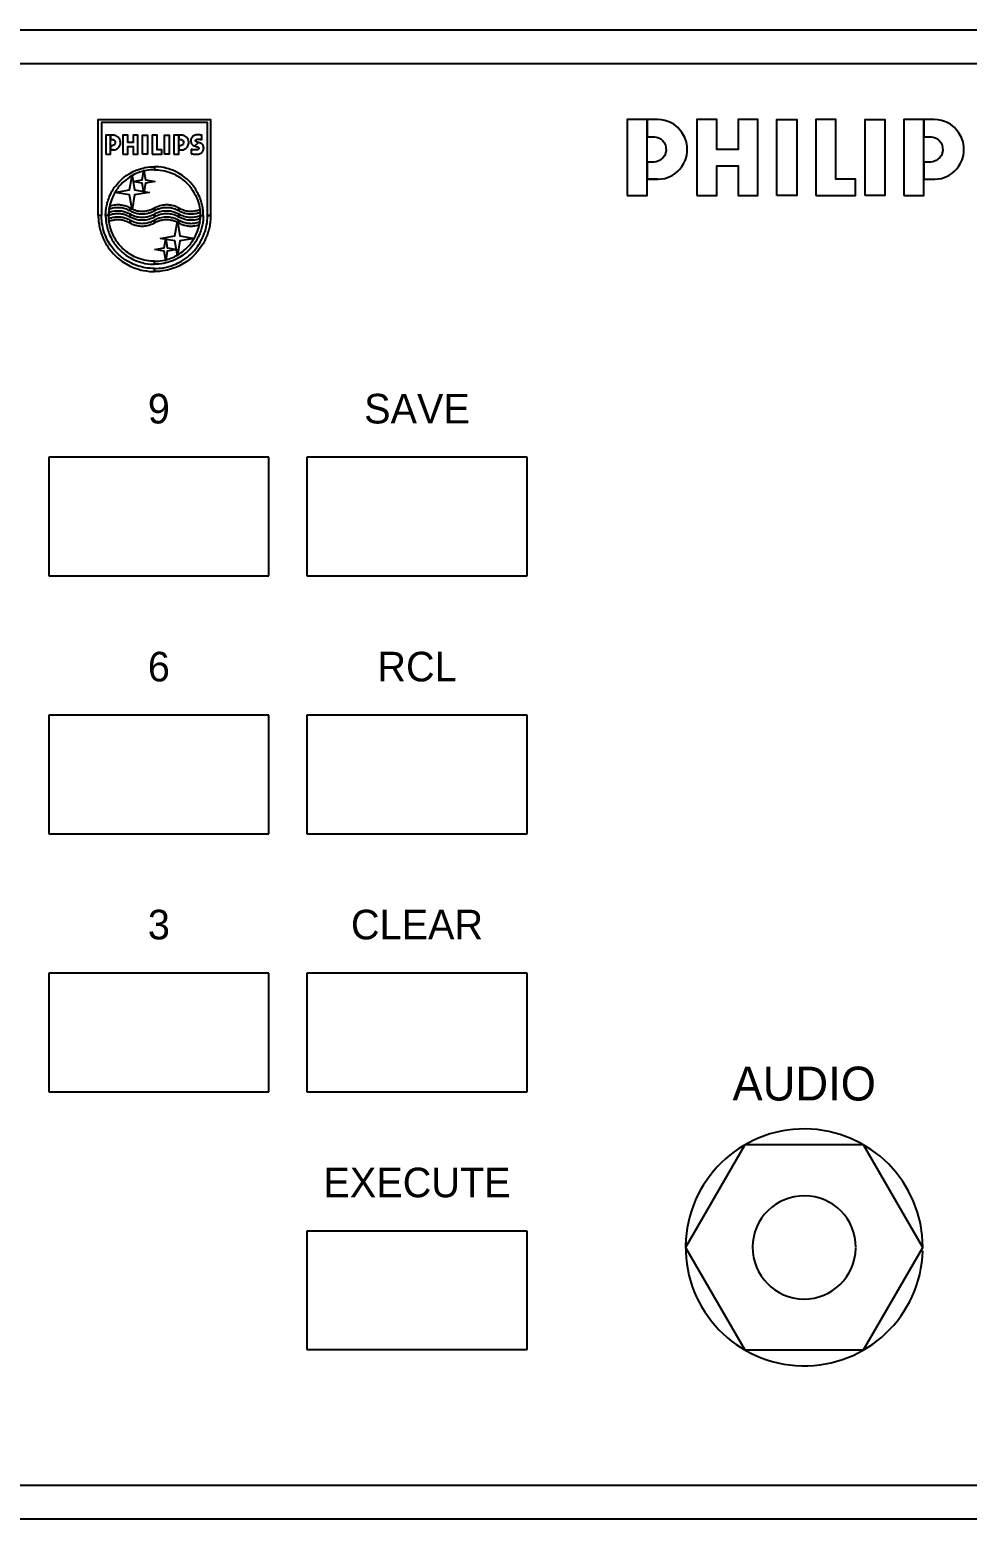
# Model space of a CAD drawing. Extents: x 10 to 492, y 18 to 234.
# Drawn here: x 395.8 to 451.1, y 18 to 106 of the extents above; entities that cross this region are included whole.
import ezdxf
from ezdxf.enums import TextEntityAlignment as Align

# ---------------------------------------------------------------- set-up
doc = ezdxf.new("R2010")
doc.units = 0
doc.layers.add('KOMPONENT', color=10, linetype='CONTINUOUS')
doc.layers.add('TEKST', color=7, linetype='CONTINUOUS')

msp = doc.modelspace()

# ---------------------------------------------------------------- linework, layer by layer
at = {"layer": 'KOMPONENT', "color": 0}
for p, q in [((39.50000000000011, 106), (462.5000000000001, 106)), ((39.50000000000011, 104), (462.5000000000001, 104)), ((409.9000000000001, 80.74000000000001), (396.9, 80.74000000000001)), ((396.9, 80.74000000000001), (396.9, 73.74000000000001)), ((409.9000000000001, 73.74000000000001), (409.9000000000001, 80.74000000000001)), ((412.1400000000001, 80.74000000000001), (412.1400000000001, 73.74000000000001)), ((425.1400000000002, 80.74000000000001), (412.1400000000001, 80.74000000000001)), ((425.1400000000002, 73.74000000000001), (425.1400000000002, 80.74000000000001)), ((396.9, 73.74000000000001), (409.9000000000001, 73.74000000000001)), ((412.1400000000001, 73.74000000000001), (425.1400000000002, 73.74000000000001)), ((396.9, 65.5), (396.9, 58.5)), ((409.9000000000001, 65.5), (396.9, 65.5)), ((409.9000000000001, 58.5), (409.9000000000001, 65.5)), ((425.1400000000002, 65.5), (412.1400000000001, 65.5)), ((412.1400000000001, 65.5), (412.1400000000001, 58.5)), ((425.1400000000002, 58.5), (425.1400000000002, 65.5)), ((396.9, 58.5), (409.9000000000001, 58.5)), ((412.1400000000001, 58.5), (425.1400000000002, 58.5)), ((396.9000000000001, 50.25999999999996), (396.9000000000001, 43.25999999999996)), ((409.9000000000001, 50.25999999999996), (396.9000000000001, 50.25999999999996)), ((409.9000000000001, 43.25999999999996), (409.9000000000001, 50.25999999999996)), ((412.14, 50.25999999999996), (412.14, 43.25999999999996)), ((425.1400000000001, 50.25999999999996), (412.14, 50.25999999999996)), ((425.1400000000001, 43.25999999999996), (425.1400000000001, 50.25999999999996)), ((396.9000000000001, 43.25999999999996), (409.9000000000001, 43.25999999999996)), ((412.14, 43.25999999999996), (425.1400000000001, 43.25999999999996)), ((425.1400000000001, 35.01999999999998), (412.1400000000001, 35.01999999999998)), ((412.1400000000001, 35.01999999999998), (412.1400000000001, 28.01999999999998)), ((425.1400000000001, 28.01999999999998), (425.1400000000001, 35.01999999999998)), ((412.1400000000001, 28.01999999999998), (425.1400000000001, 28.01999999999998)), ((462.5000000000001, 18), (39.50000000000011, 18))]:
    msp.add_line(p, q, dxfattribs=at)
for points in [[(438.0000000000001, 40.12217782649108), (434.5000000000001, 34.06), (438.0000000000001, 27.99782217350892), (445.0000000000001, 27.99782217350892), (448.5000000000001, 34.06), (445.0000000000001, 40.12217782649105), (444.9988187055574, 40.12217782649105)], [(444.9988187055574, 40.12217782649105), (438.0000000000001, 40.12217782649108)], [(462.5000000000001, 20), (39.50000000000011, 20)]]:
    msp.add_lwpolyline(points, dxfattribs=at)
for radius, end in [(7.000000000000001, 358.3782967055028), (3.05, 359.1228635092361)]:
    msp.add_arc((441.5000000000001, 34.06), radius, 359.9909501549682, end, dxfattribs=at)
at = {"layer": 'TEKST', "color": 0, "linetype": 'CONTINUOUS'}
for p, q in [((400.6980887119585, 98.89921822404108), (400.5481949818115, 98.89921822404108)), ((432.832453830181, 97.16455933079334), (432.2250802489589, 97.16455933079334))]:
    msp.add_line(p, q, dxfattribs=at)
for points in [[(399.8249309032329, 95.0273808937797), (399.8249309032329, 100.7), (406.4553137064358, 100.7), (406.4553137064358, 95.0273808937797), (406.2709873473472, 95.0273808937797), (406.2709873473472, 100.5157630763112), (400.009078391522, 100.5157630763112), (400.009078391522, 95.0273808937797), (399.8249309032329, 95.0273808937797)], [(431.0553137064358, 96.19995489436442), (432.2250802489589, 96.19995489436442), (432.2250802489589, 99.68248248963553), (432.2254408150504, 100.6997295754313), (431.0553137064358, 100.7), (431.0553137064358, 96.19995489436442)], [(432.2254408150504, 99.68140079136089), (432.656317294457, 99.68095008374638), (432.8635526555776, 99.63894413408039), (433.0277003687572, 99.55276883819914), (433.1342476488114, 99.46506113642866), (433.2303385122104, 99.33967427809088), (433.3078602218944, 99.17525614034241), (433.3452689538933, 98.87391302932645), (433.2693697916212, 98.57644600379464), (433.1459660467868, 98.42978574605522), (432.9508997912564, 98.27708600628225), (432.7668308015182, 98.19911358898369), (432.6391904051082, 98.18342896400114), (432.2250802489589, 98.18288811486383), (432.2250802489589, 97.16455933079334), (432.8733780815723, 97.16618187820538), (433.0759260835026, 97.1844806073517), (433.2693697916212, 97.22288089610217), (433.5289773775399, 97.3084252013233), (433.7134069333695, 97.39802587507438), (433.8786363448239, 97.5127760337113), (434.0330487735318, 97.64879959174996), (434.1584356318696, 97.77373574247332), (434.2845436223905, 97.91904387736946), (434.390730336353, 98.12195244539129), (434.4874521904123, 98.324951154936), (434.5642527679132, 98.57644600379464), (434.583903619903, 98.79855471619175), (434.583903619903, 99.09818513827281), (434.5454131896296, 99.35923498855772), (434.4520265719172, 99.63542861468775), (434.2845436223905, 99.92883927168961), (434.0330487735318, 100.229010542908), (433.7959765683352, 100.4192091562026), (433.5681889399962, 100.5405396460104), (433.2792853591389, 100.6446531049465), (433.0759260835026, 100.6732279677021), (432.832453830181, 100.7), (432.2254408150504, 100.6997295754313), (432.2254408150504, 99.68140079136089)], [(435.167840405174, 96.19995489436442), (436.3375168061743, 96.19995489436442), (436.3375168061743, 97.96438506338234), (437.5975150131084, 97.96438506338234), (437.5975150131084, 96.19995489436442), (438.7670111310628, 96.19995489436442), (438.7670111310628, 100.7), (437.5975150131084, 100.7), (437.5975150131084, 98.93629096316525), (436.3375168061743, 98.93629096316525), (436.3375168061743, 100.7), (435.167840405174, 100.7), (435.167840405174, 96.19995489436442)], [(439.8927886104163, 96.19995489436442), (439.8927886104163, 100.7), (441.0617438792332, 100.7), (441.0617438792332, 96.19995489436442), (439.8927886104163, 96.19995489436442)], [(442.1869805094493, 96.19995489436442), (444.5266037360182, 96.19995489436442), (444.5266037360182, 97.17258192633042), (443.3572879011097, 97.17258192633042), (443.3572879011097, 100.7), (442.1869805094493, 100.7), (442.1869805094493, 96.19995489436442)], [(445.0932333488947, 96.19995489436442), (445.0932333488947, 100.7), (446.2635407405551, 100.7), (446.2635407405551, 96.19995489436442), (445.0932333488947, 96.19995489436442)], [(447.3887773707711, 96.19995489436442), (448.5586340548171, 96.19995489436442), (448.5586340548171, 99.68248248963553), (448.5589946209087, 100.6997295754313), (447.3887773707711, 100.7), (447.3887773707711, 96.19995489436442)], [(448.5589946209087, 99.68140079136089), (448.9897809587925, 99.68095008374638), (449.1971966029585, 99.63894413408039), (449.3612541746155, 99.55276883819914), (449.4677113131467, 99.46506113642866), (449.5638923180687, 99.33967427809088), (449.6415041692755, 99.17525614034241), (449.6787326182285, 98.87391302932645), (449.6029235974793, 98.57644600379464), (449.4794297111222, 98.42978574605522), (449.2845437386374, 98.27708600628225), (449.1003846073764, 98.19911358898369), (448.9726540694436, 98.18342896400114), (448.5586340548171, 98.18288811486383), (448.5586340548171, 97.16455933079334), (449.2068417459077, 97.16618187820538), (449.4095700308837, 97.1844806073517), (449.6029235974793, 97.22288089610217), (449.8624410418751, 97.3084252013233), (450.0469607392277, 97.39802587507438), (450.2121901506821, 97.5127760337113), (450.3665124378672, 97.64879959174996), (450.4918992962048, 97.77373574247332), (450.6180974282487, 97.91904387736946), (450.7242841422113, 98.12195244539129), (450.8210059962706, 98.324951154936), (450.8978967152944, 98.57644600379464), (450.9173672842383, 98.79855471619175), (450.9173672842383, 99.09818513827281), (450.8789669954878, 99.35923498855772), (450.7854902362525, 99.63542861468775), (450.6180974282487, 99.92883927168961), (450.3665124378672, 100.229010542908), (450.1295303741935, 100.4192091562026), (449.9015624628087, 100.5405396460104), (449.6126588819513, 100.6446531049465), (449.4095700308837, 100.6732279677021), (449.1659174945163, 100.7), (448.5589946209087, 100.6997295754313), (448.5589946209087, 99.68140079136089)], [(400.259497511099, 98.66114118964316), (400.5481949818115, 98.66114118964316), (400.5481949818115, 99.52061538219172), (400.5482844172114, 99.77166054956771), (400.259497511099, 99.77174998496758), (400.259497511099, 98.66114118964316)], [(400.5482844172114, 99.52034707599216), (400.6546231076318, 99.52025764059229), (400.7057801563454, 99.50988313420982), (400.746294392477, 99.4885975090458), (400.7725884000326, 99.46695414228233), (400.7962887809926, 99.43600949393459), (400.8154279565602, 99.39540582240318), (400.8246398027447, 99.32108500512865), (400.8059478041762, 99.24765854185267), (400.7754503328278, 99.21143720491386), (400.727334087709, 99.17378490157736), (400.6819009045857, 99.15455629060989), (400.6504196438389, 99.1506211330165), (400.5481949818115, 99.15053169761666), (400.5481949818115, 98.89921822404108), (400.7081949121413, 98.89957596564054), (400.7581893006568, 98.90413717103277), (400.8059478041762, 98.91361732341676), (400.8699835504681, 98.93472407778114), (400.9155061689913, 98.9568146215438), (400.9562887113224, 98.98516564329591), (400.9943881916581, 99.01870391823931), (401.0253328400057, 99.04955913118721), (401.0564563591532, 99.08542272652664), (401.082660931309, 99.13550655044199), (401.1065401830686, 99.18559037435745), (401.1255004878367, 99.24765854185267), (401.1303299994284, 99.30248244196005), (401.1303299994284, 99.37644551763515), (401.1208498470443, 99.44083900552641), (401.0977755138834, 99.50898878021135), (401.0564563591532, 99.58143145408897), (400.9943881916581, 99.65548396516391), (400.9358974401567, 99.70243755008462), (400.8796425736517, 99.73239840903406), (400.8083625599722, 99.75806636879068), (400.7581893006568, 99.76513176537881), (400.6980887119585, 99.77174998496758), (400.5482844172114, 99.77166054956771), (400.5482844172114, 99.52034707599216)], [(401.2744104285851, 98.66114118964316), (401.5631078992975, 98.66114118964316), (401.5631078992975, 99.09660215150774), (401.8740747845723, 99.09660215150774), (401.8740747845723, 98.66114118964316), (402.162682819885, 98.66114118964316), (402.162682819885, 99.77174998496758), (401.8740747845723, 99.77174998496758), (401.8740747845723, 99.3364678939027), (401.5631078992975, 99.3364678939027), (401.5631078992975, 99.77174998496758), (401.2744104285851, 99.77174998496758), (401.2744104285851, 98.66114118964316)], [(402.4404691718159, 98.66114118964316), (402.4404691718159, 99.77174998496758), (402.7289877717287, 99.77174998496758), (402.7289877717287, 98.66114118964316), (402.4404691718159, 98.66114118964316)], [(403.0066846882598, 98.66114118964316), (403.5840796296847, 98.66114118964316), (403.5840796296847, 98.90118580283774), (403.2954715943721, 98.90118580283774), (403.2954715943721, 99.77174998496758), (403.0066846882598, 99.77174998496758), (403.0066846882598, 98.66114118964316)], [(403.7239565950483, 98.66114118964316), (403.7239565950483, 99.77174998496758), (404.0127435011607, 99.77174998496758), (404.0127435011607, 98.66114118964316), (403.7239565950483, 98.66114118964316)], [(404.2904404176918, 98.66114118964316), (404.5791378884042, 98.66114118964316), (404.5791378884042, 99.52061538219172), (404.5792273238041, 99.77166054956771), (404.2904404176918, 99.77174998496758), (404.2904404176918, 98.66114118964316)], [(404.5792273238041, 99.52034707599216), (404.6855660142245, 99.52025764059229), (404.736723062938, 99.50988313420982), (404.7772372990697, 99.4885975090458), (404.8035313066253, 99.46695414228233), (404.8272316875853, 99.43600949393459), (404.8463708631529, 99.39540582240318), (404.8555827093373, 99.32108500512865), (404.836890710769, 99.24765854185267), (404.8063932394205, 99.21143720491386), (404.7582769943017, 99.17378490157736), (404.7128438111785, 99.15455629060989), (404.6813625504317, 99.1506211330165), (404.5791378884042, 99.15053169761666), (404.5791378884042, 98.89921822404108), (404.739137818734, 98.89957596564054), (404.7891322072496, 98.90413717103277), (404.836890710769, 98.91361732341676), (404.9009264570607, 98.93472407778114), (404.9464490755839, 98.9568146215438), (404.9872316179151, 98.98516564329591), (405.0253310982507, 99.01870391823931), (405.0562757465985, 99.04955913118721), (405.0873992657458, 99.08542272652664), (405.1136038379016, 99.13550655044199), (405.1374830896614, 99.18559037435745), (405.1564433944293, 99.24765854185267), (405.1612729060211, 99.30248244196005), (405.1612729060211, 99.37644551763515), (405.1517927536371, 99.44083900552641), (405.1287184204761, 99.50898878021135), (405.0873992657458, 99.58143145408897), (405.0253310982507, 99.65548396516391), (404.9668403467494, 99.70243755008462), (404.9105854802444, 99.73239840903406), (404.8393054665648, 99.75806636879068), (404.7891322072496, 99.76513176537881), (404.7290316185511, 99.77174998496758), (404.5792273238041, 99.77166054956771), (404.5792273238041, 99.52034707599216)], [(405.7301714844604, 99.3407607930954), (405.7045929601036, 99.34863110828212), (405.6672983983665, 99.36231472445903), (405.6260686790362, 99.37403076183921), (405.5965549970861, 99.39173897100932), (405.5751799365221, 99.4075690367826), (405.5613174495455, 99.42894409734652), (405.5555935839552, 99.45845777929665), (405.5613174495455, 99.48206872485679), (405.5908311314957, 99.50371209162023), (405.6241011002396, 99.52329844418713), (405.6613956619766, 99.53304690277065), (405.6947550661202, 99.53894963916073), (405.7438551006372, 99.53894963916073), (405.783117241171, 99.53510391696722), (405.8281926826948, 99.53107932397404), (405.869511837425, 99.52526602298386), (405.9029606769686, 99.51927385119399), (405.9322060527192, 99.51551756440031), (405.9304173447222, 99.76674160257605), (405.8971473759784, 99.77640062575969), (405.8558282212482, 99.77854707535613), (405.8105739089246, 99.7841815055466), (405.7753363613841, 99.78632795514292), (405.7321390632571, 99.7882060985398), (405.6850066075366, 99.78632795514292), (405.6456550316031, 99.78632795514292), (405.6063928910694, 99.78632795514292), (405.5632850283422, 99.77443304696308), (405.5280474808017, 99.76459515297964), (405.4946880766581, 99.75287911559951), (405.4533689219278, 99.73722792062588), (405.4220665319808, 99.71764156805898), (405.3926422854304, 99.69403062249884), (405.3689419044704, 99.66648451934532), (405.3434528155135, 99.64099543038841), (405.3238664629465, 99.6136281980346), (405.3100934113697, 99.58017935849108), (405.2963203597931, 99.53510391696722), (405.2904176234031, 99.4957523410337), (405.2846043224128, 99.45264447830652), (405.2866613366094, 99.41141475897612), (405.2926535083993, 99.37018503964569), (405.2983773739896, 99.33092289911204), (405.3062476891763, 99.29550648077185), (405.3218988841498, 99.26411465542483), (405.3395176579201, 99.24059314526454), (405.3611610246836, 99.21716107050412), (405.382804391447, 99.1935501249441), (405.4122286379973, 99.17584191577393), (405.4494337643345, 99.15822314200369), (405.4829720392779, 99.14641766922367), (405.500680248448, 99.1423930762304), (405.5220553090119, 99.13452276104368), (405.7301714844604, 99.3407607930954)], [(405.3100934113697, 98.67723956161598), (405.3532907094969, 98.67124738982602), (405.4103504946004, 98.66355594543907), (405.4533689219278, 98.65765320904907), (405.500680248448, 98.65371805145571), (405.5496014121653, 98.6478153150656), (405.5965549970861, 98.64584773626899), (405.6397522952131, 98.64987232926217), (405.6889417651301, 98.65175047265899), (405.7418875218406, 98.65765320904907), (405.7909875563577, 98.66758053843233), (405.8362418686813, 98.68707745559936), (405.8813173102052, 98.70872082236278), (405.9166442931455, 98.73224233252307), (405.9480361184924, 98.76363415787009), (405.9754927862461, 98.79314783982022), (406.0010713106029, 98.83044240155726), (406.0167225055765, 98.86380180570094), (406.0344307147466, 98.91084482602142), (406.04426860873, 98.9678151757252), (406.0461467521268, 99.01289061724913), (406.04426860873, 99.0640476659627), (406.0344307147466, 99.11109068628326), (406.0206576631698, 99.14453952582679), (406.006974046993, 99.17584191577393), (405.9853306802295, 99.20911188451774), (405.9617197346694, 99.23272283007788), (405.9343525023155, 99.25633377563804), (405.9048388203655, 99.27207440601143), (405.8734469950184, 99.29166075857836), (405.8420551696714, 99.30543381015508), (405.8086957655278, 99.31911742633199), (405.7753363613841, 99.32904475571522), (405.751725415824, 99.33289047790876), (405.7301714844604, 99.3407607930954), (405.5220553090119, 99.13452276104368), (405.5613174495455, 99.12092858026665), (405.5946768536891, 99.10715552868987), (405.6378741518163, 99.09338247711324), (405.6868847509335, 99.07773128213961), (405.7204230258769, 99.0640476659627), (405.7438551006372, 99.04231486379945), (405.7555711380176, 99.02076093243579), (405.7595957310107, 98.9991175656724), (405.7555711380176, 98.96969331912209), (405.7418875218406, 98.95207454535185), (405.7204230258769, 98.93436633618168), (405.6831284641398, 98.91665812701166), (405.6436874528065, 98.90878781182494), (405.6105069194624, 98.9030639462346), (405.5652526071389, 98.9030639462346), (405.5220553090119, 98.90512096043113), (405.4848501826747, 98.90512096043113), (405.445588042141, 98.91084482602142), (405.4043583228107, 98.91477998361478), (405.3630391680804, 98.92461787759817), (405.3356719357266, 98.93061004938804), (405.3121504255663, 98.93436633618168), (405.3100934113697, 98.67723956161598)], [(400.2568144491036, 95.0273808937797), (400.2562778367045, 95.09454687906623), (400.2608390420968, 95.17718518852666), (400.2664734722873, 95.25991293338697), (400.2730916918761, 95.33638020025793), (400.2813197486622, 95.40596094134037), (400.2928569152428, 95.48359086840924), (400.302158196827, 95.55657015468603), (400.3177199564008, 95.6246304939711), (400.3387372753652, 95.70771598043078), (400.3556405659367, 95.77801220471207), (400.3798775592957, 95.85564213178094), (400.40706592085, 95.94078463243721), (400.4369373443994, 96.0330819650813), (400.4702967485431, 96.11080132755004), (400.5112581616738, 96.21159502317988), (400.5572279571962, 96.30541275762144), (400.5902296197405, 96.37561954650286), (400.6476471464436, 96.47703928993161), (400.7023816111511, 96.56897888097629), (400.7687426778391, 96.67334999260007), (400.8375185003229, 96.76493184204534), (400.9290109143683, 96.87931971845222), (401.0294468683988, 96.98914638946673), (401.125858229436, 97.08967177889693), (401.2355060296508, 97.18599370453427), (401.3406820598732, 97.28195788857226), (401.4781442694411, 97.38704448339482), (401.6840245598934, 97.51520541137836), (401.8899942857456, 97.62538982399232), (402.0502625222749, 97.69819023946937), (402.2063272950114, 97.75453454137417), (402.3156173536267, 97.78959321811502), (402.4630068925778, 97.82930253564788), (402.5765004149862, 97.85416557680591), (402.7217435043409, 97.87786595776592), (402.8832638364682, 97.89924101832983), (403.0502397279861, 97.90702189811674), (403.1393173862357, 97.90988383091184), (403.1393173862357, 97.72976093561604), (403.0337836144139, 97.72582577802265), (402.928965325791, 97.72144344343008), (402.7928446472209, 97.70749152105364), (402.6612851740431, 97.68799460388655), (402.5297257008652, 97.66000132373387), (402.4115815376647, 97.62995102938456), (402.2791277104884, 97.58854243925447), (402.1645609632819, 97.54784933232318), (402.056701871064, 97.50331050319849), (401.9632418782218, 97.46038151127092), (401.8695135791801, 97.41226526615219), (401.7595974727658, 97.35171750045444), (401.6613079683317, 97.28634022316484), (401.559351612504, 97.22132068747464), (401.4597205770722, 97.14458511440426), (401.3819117792035, 97.08054936811237), (401.3134042629193, 97.01660305722041), (401.2399777996433, 96.94782723473648), (401.1669090779667, 96.87931971845222), (401.1119063070595, 96.81054389596841), (401.0570824069521, 96.75115879046868), (400.9999331864487, 96.68005764758871), (400.9473451713374, 96.60466360551604), (400.8876023242383, 96.52452948725136), (400.8293798789367, 96.4307117528098), (400.7860931454098, 96.3546916629382), (400.7135610361323, 96.22018082156538), (400.6725101876016, 96.13798968910413), (400.6395085250574, 96.05508307344411), (400.5984576765267, 95.95062252642057), (400.5583906173943, 95.83605577921404), (400.5275354044465, 95.71934258241112), (400.5045505066852, 95.63250080915782), (400.4838909293201, 95.52884518073287), (400.4621581271568, 95.40113142974855), (400.4494583003782, 95.28003589835302), (400.4392626647955, 95.17718518852666), (400.4369373443994, 95.10384816065056), (400.4368479089996, 95.0273808937797), (400.2568144491036, 95.0273808937797)], [(401.86370027819, 97.0329697353927), (402.419094111252, 97.1286656132311), (402.5121963624948, 97.68146581969759), (402.6048514367383, 97.1286656132311), (403.1613184945985, 97.0329697353927), (402.6048514367383, 96.9402252257494), (402.5121963624948, 96.3842947802882), (402.419094111252, 96.9402252257494), (401.86370027819, 97.0329697353927)], [(406.021730887968, 95.0273808937797), (406.0221780649672, 95.09454687906623), (406.0177957303746, 95.17718518852666), (406.0120718647844, 95.25991293338697), (406.0051853389959, 95.33638020025793), (405.9970467176097, 95.40596094134037), (405.9855989864291, 95.48359086840924), (405.9763871402445, 95.55657015468603), (405.9606465098712, 95.6246304939711), (405.9397186263065, 95.70771598043078), (405.922815335735, 95.77801220471207), (405.8986677777758, 95.85564213178094), (405.871389980822, 95.94078463243721), (405.8415185572723, 96.0330819650813), (405.8082485885285, 96.11080132755004), (405.7671977399979, 96.21159502317988), (405.7213173798754, 96.30541275762144), (405.6882262819312, 96.37561954650286), (405.6308087552281, 96.47703928993161), (405.5760742905206, 96.56897888097629), (405.5098026592325, 96.67334999260007), (405.4411162721486, 96.76493184204534), (405.3495344227032, 96.87931971845222), (405.2490984686729, 96.98914638946673), (405.1527765430354, 97.08967177889693), (405.0430393074208, 97.18599370453427), (404.9377738417986, 97.28195788857226), (404.8003116322306, 97.38704448339482), (404.5943419063785, 97.51520541137836), (404.3885510513261, 97.62538982399232), (404.2282828147967, 97.69819023946937), (404.0721286066604, 97.75453454137417), (403.9629279834448, 97.78959321811502), (403.8154490090939, 97.82930253564788), (403.7017766158858, 97.85416557680591), (403.5568912681305, 97.87786595776592), (403.3952815006034, 97.89924101832983), (403.2283950444853, 97.90702189811674), (403.1393173862357, 97.90988383091184), (403.1393173862357, 97.72976093561604), (403.2447617226576, 97.72582577802265), (403.3495800112807, 97.72144344343008), (403.4857901252506, 97.70749152105364), (403.6172601630286, 97.68799460388655), (403.7489090716062, 97.66000132373387), (403.8667849286072, 97.62995102938456), (403.9995070619831, 97.58854243925447), (404.1139843737897, 97.54784933232318), (404.2217540306078, 97.50331050319849), (404.3153928942496, 97.46038151127092), (404.4091211932914, 97.41226526615219), (404.5191267351055, 97.35171750045444), (404.6172373687398, 97.28634022316484), (404.7192831599675, 97.22132068747464), (404.8187353245996, 97.14458511440426), (404.8965441224682, 97.08054936811237), (404.9650516387524, 97.01660305722041), (405.0383886666286, 96.94782723473648), (405.1114573883052, 96.87931971845222), (405.1664601592123, 96.81054389596841), (405.2213734947197, 96.75115879046868), (405.2785227152231, 96.68005764758871), (405.3312001657341, 96.60466360551604), (405.3909430128332, 96.52452948725136), (405.4489865873352, 96.4307117528098), (405.4926310624616, 96.3546916629382), (405.5648054301396, 96.22018082156538), (405.6061245848699, 96.13798968910413), (405.6389473766145, 96.05508307344411), (405.6801770959448, 95.95062252642057), (405.7200652842775, 95.83605577921404), (405.7511888034248, 95.71934258241112), (405.7739948303864, 95.63250080915782), (405.7946544077515, 95.52884518073287), (405.816297774515, 95.40113142974855), (405.8289976012935, 95.28003589835302), (405.8392826722762, 95.17718518852666), (405.8415185572723, 95.10384816065056), (405.8416974280721, 95.0273808937797), (406.021730887968, 95.0273808937797)], [(400.8047851439782, 96.38805106708188), (401.6690888481186, 96.53705044323024), (401.8137058896744, 97.39706124817792), (401.9579651896307, 96.53705044323024), (402.8226266353705, 96.38805106708188), (401.9579651896307, 96.24379176712551), (401.8137058896744, 95.37913032138567), (401.6690888481186, 96.24379176712551), (400.8047851439782, 96.38805106708188)], [(401.696098338873, 95.11735290602775), (401.696098338873, 94.93714057533208), (401.633940735978, 94.96987393167677), (401.5583678231055, 95.00663188101478), (401.4890553882226, 95.0359666921652), (401.4147345709482, 95.06136634572229), (401.3406820598732, 95.0836357602847), (401.2664506779985, 95.10179114645408), (401.1977642909145, 95.11440153783272), (401.125858229436, 95.12343451321746), (401.0521634599604, 95.12790628320991), (400.9788264320843, 95.13014216820619), (400.8989606200191, 95.12897950800806), (400.82150956375, 95.12343451321746), (400.7511239040688, 95.11243395903605), (400.6877142055759, 95.10000243845704), (400.6212637034881, 95.08622938688032), (400.5594638421925, 95.06834230691055), (400.5054448606837, 95.05090240394), (400.4563448261666, 95.03337306556958), (400.4583124049634, 95.03462516116744), (400.4351486364025, 95.02720202297999), (400.4410513727925, 95.20741435367563), (400.4953386605008, 95.22744788324184), (400.5365683798311, 95.24148924101809), (400.5808389027563, 95.25544116339458), (400.6806488089879, 95.27949928595396), (400.7721412230334, 95.29559765792669), (400.8459254279088, 95.30454119791162), (400.9136280255943, 95.30919183870373), (400.9883960198682, 95.31178546529935), (401.0657576407375, 95.30793974310595), (401.131134918027, 95.30266305451482), (401.1941868749206, 95.2938089499298), (401.2684182567953, 95.27949928595396), (401.3384461748769, 95.26411639717992), (401.3913919315876, 95.24980673320411), (401.4495249414893, 95.23013094523733), (401.5005031194033, 95.2130487838661), (401.5453102547276, 95.19247864190092), (401.6012073796332, 95.16681068214424), (401.6570150691389, 95.13872796659169), (401.696098338873, 95.11735290602775)], [(401.696098338873, 95.47777756741905), (401.696098338873, 95.2974758013236), (401.633940735978, 95.33029859306811), (401.5583678231055, 95.36705654240609), (401.4890553882226, 95.39621248275685), (401.4147345709482, 95.42170157171375), (401.3406820598732, 95.44397098627616), (401.2664506779985, 95.46221580784541), (401.1977642909145, 95.47482619922403), (401.125858229436, 95.48376973920898), (401.0521634599604, 95.48815207380161), (400.9788264320843, 95.49029852339794), (400.8989606200191, 95.48922529859976), (400.82150956375, 95.48376973920898), (400.7511239040688, 95.47294805582723), (400.6877142055759, 95.4604270998484), (400.6212637034881, 95.44638574207207), (400.5594638421925, 95.42885640370173), (400.5054448606837, 95.4113270653313), (400.4563448261666, 95.39388716236073), (400.4583124049634, 95.39504982255883), (400.4953386605008, 95.5877831092333), (400.5365683798311, 95.60200333780926), (400.5808389027563, 95.61577638938604), (400.6806488089879, 95.6399239473453), (400.7721412230334, 95.65611175471787), (400.8459254279088, 95.66469755310345), (400.9136280255943, 95.66899045229619), (400.9883960198682, 95.6717629496915), (401.0657576407375, 95.6680960982977), (401.131134918027, 95.66299828050626), (401.1941868749206, 95.6542336113211), (401.2684182567953, 95.6399239473453), (401.3384461748769, 95.62409388157195), (401.3913919315876, 95.61023139459542), (401.4495249414893, 95.5904661712288), (401.5005031194033, 95.57338400985768), (401.5453102547276, 95.55290330329223), (401.6012073796332, 95.52723534353555), (401.6570150691389, 95.49915262798302), (401.696098338873, 95.47777756741905)], [(401.696098338873, 95.2974758013236), (401.696098338873, 95.47777756741905), (401.7585242479676, 95.44477590487483), (401.8341865962398, 95.40739190773797), (401.9034095957228, 95.37895145058596), (401.9774621067978, 95.3535517970289), (402.0517829240723, 95.33110351166678), (402.1260143059469, 95.31285869009764), (402.1945218222312, 95.30060604031823), (402.266875060709, 95.29157306493354), (402.340390959385, 95.28692242414144), (402.4132808102619, 95.28459710374537), (402.4935043639263, 95.28575976394342), (402.5710448555953, 95.29157306493354), (402.641162209077, 95.30230531291542), (402.7050190845692, 95.31428965649513), (402.7708435388579, 95.32842044967128), (402.8332694479525, 95.34657583584064), (402.8872884294614, 95.3631213848127), (402.9363884639784, 95.38136620638193), (402.9858462400949, 95.40166804214766), (403.0470200535916, 95.42975075770019), (403.0965672651079, 95.45470323425809), (403.1375286782388, 95.47777756741905), (403.1375286782388, 95.2974758013236), (403.0818104241329, 95.26769381317388), (403.0232302372317, 95.23764351882457), (402.9513241757531, 95.20741435367563), (402.8968580172451, 95.18675477631058), (402.8554494271151, 95.17325003093339), (402.8110000333902, 95.15956641475648), (402.7118161749577, 95.13532942139736), (402.6205026317119, 95.11923104942454), (402.5462712498372, 95.11019807403986), (402.478926393751, 95.10572630404738), (402.4042478348771, 95.10313267745173), (402.3266179078082, 95.10671009344577), (402.2615089367181, 95.11207621743668), (402.1980098028254, 95.12093032202174), (402.1241361625501, 95.13532942139736), (402.0540188090686, 95.1507123101714), (402.0013413585575, 95.16493253874737), (401.943029477856, 95.18389284351542), (401.8919618645422, 95.20186935888498), (401.8469758584181, 95.2224395008503), (401.7913470397122, 95.24810746060692), (401.7355393502064, 95.27538525756086), (401.696098338873, 95.2974758013236)], [(401.696098338873, 94.93714057533208), (401.696098338873, 95.11735290602775), (401.7585242479676, 95.08444067888337), (401.8341865962398, 95.04768272954539), (401.9034095957228, 95.01852678919462), (401.9774621067978, 94.9931271356376), (402.0517829240723, 94.97067885027548), (402.1260143059469, 94.95261289950594), (402.1945218222312, 94.9400025081273), (402.266875060709, 94.93096953274252), (402.340390959385, 94.92640832735026), (402.4132808102619, 94.9240830069541), (402.4935043639263, 94.92542453795184), (402.5710448555953, 94.93096953274252), (402.641162209077, 94.9417017807244), (402.7050190845692, 94.95431217210307), (402.7708435388579, 94.96799578827998), (402.8332694479525, 94.98597230364962), (402.8872884294614, 95.00332277122033), (402.9363884639784, 95.02076267419088), (402.9858462400949, 95.0415116869558), (403.0470200535916, 95.06932609630886), (403.0965672651079, 95.09427857286676), (403.1375286782388, 95.11735290602775), (403.1375286782388, 94.93714057533208), (403.0818104241329, 94.90726915178254), (403.0232302372317, 94.8771294220335), (402.9513241757531, 94.84690025688448), (402.8968580172451, 94.82695616271818), (402.8554494271151, 94.81282536954208), (402.8110000333902, 94.79896288256546), (402.7118161749577, 94.77490476000605), (402.6205026317119, 94.75871695263336), (402.5462712498372, 94.74968397724868), (402.478926393751, 94.74530164265605), (402.4042478348771, 94.74270801606042), (402.3266179078082, 94.74628543205446), (402.2615089367181, 94.7515621206455), (402.1980098028254, 94.76050566063043), (402.1241361625501, 94.77490476000605), (402.0540188090686, 94.79019821338025), (402.0013413585575, 94.80441844195619), (401.943029477856, 94.82427310072268), (401.8919618645422, 94.8413552620938), (401.8469758584181, 94.86192540405912), (401.7913470397122, 94.88750392841592), (401.7355393502064, 94.91567607936832), (401.696098338873, 94.93714057533208)], [(404.5789590176045, 95.47777756741905), (404.5789590176045, 95.2974758013236), (404.5169802855091, 95.33029859306811), (404.4409601956376, 95.36705654240609), (404.3716477607546, 95.39621248275685), (404.2977741204793, 95.42170157171375), (404.2232744324052, 95.44397098627616), (404.1491324859304, 95.46221580784541), (404.0806249696461, 95.47482619922403), (404.0082717311683, 95.48376973920898), (403.9347558324924, 95.48815207380161), (403.8619554170154, 95.49029852339794), (403.7815529925512, 95.48922529859976), (403.7040125008821, 95.48376973920898), (403.6338951474006, 95.47294805582723), (403.570217142708, 95.4604270998484), (403.5041243822196, 95.44638574207207), (403.4418773439248, 95.42885640370173), (403.3877689270162, 95.4113270653313), (403.3389371986986, 95.39388716236073), (403.2893005517824, 95.37331702039555), (403.2283056090855, 95.34550261104246), (403.1786689621692, 95.31965578048613), (403.1375286782388, 95.2974758013236), (403.1375286782388, 95.47777756741905), (403.1932469323447, 95.50755955556878), (403.2519165546456, 95.53698380211912), (403.323912051524, 95.56792845046687), (403.3784676454318, 95.5877831092333), (403.4196079293624, 95.60200333780926), (403.4641467584872, 95.61577638938604), (403.5632411815197, 95.6399239473453), (403.6545547247657, 95.65611175471787), (403.7290544128397, 95.66469755310345), (403.7961309627265, 95.66899045229619), (403.8710778278, 95.6717629496915), (403.9486183194689, 95.6680960982977), (404.0136378551592, 95.66299828050626), (404.0770475536522, 95.6542336113211), (404.1509211939273, 95.6399239473453), (404.2211279828088, 95.62409388157195), (404.2738948687198, 95.61023139459542), (404.3322067494212, 95.5904661712288), (404.3833637981348, 95.57338400985768), (404.428260368859, 95.55290330329223), (404.4837997521653, 95.52723534353555), (404.5395180062711, 95.49915262798302), (404.5789590176045, 95.47777756741905)], [(404.5789590176045, 95.11735290602775), (404.5789590176045, 94.93714057533208), (404.5169802855091, 94.96987393167677), (404.4409601956376, 95.00663188101478), (404.3716477607546, 95.0359666921652), (404.2977741204793, 95.06136634572229), (404.2232744324052, 95.0836357602847), (404.1491324859304, 95.10179114645408), (404.0806249696461, 95.11440153783272), (404.0082717311683, 95.12343451321746), (403.9347558324924, 95.12790628320991), (403.8619554170154, 95.13014216820619), (403.7815529925512, 95.12897950800806), (403.7040125008821, 95.12343451321746), (403.6338951474006, 95.11243395903605), (403.570217142708, 95.10000243845704), (403.5041243822196, 95.08622938688032), (403.4418773439248, 95.06834230691055), (403.3877689270162, 95.05090240394), (403.3389371986986, 95.03337306556958), (403.2893005517824, 95.01280292360437), (403.2283056090855, 94.98498851425128), (403.1786689621692, 94.95994660229354), (403.1375286782388, 94.93714057533208), (403.1375286782388, 95.11735290602775), (403.1932469323447, 95.14713489417747), (403.2519165546456, 95.17718518852666), (403.323912051524, 95.20741435367563), (403.3784676454318, 95.22744788324184), (403.4196079293624, 95.24148924101809), (403.4641467584872, 95.25544116339458), (403.5632411815197, 95.27949928595396), (403.6545547247657, 95.29559765792669), (403.7290544128397, 95.30454119791162), (403.7961309627265, 95.30919183870373), (403.8710778278, 95.31178546529935), (403.9486183194689, 95.30793974310595), (404.0136378551592, 95.30266305451482), (404.0770475536522, 95.2938089499298), (404.1509211939273, 95.27949928595396), (404.2211279828088, 95.26411639717992), (404.2738948687198, 95.24980673320411), (404.3322067494212, 95.23013094523733), (404.3833637981348, 95.2130487838661), (404.428260368859, 95.19247864190092), (404.4837997521653, 95.16681068214424), (404.5395180062711, 95.13872796659169), (404.5789590176045, 95.11735290602775)], [(404.5789590176045, 95.2974758013236), (404.5789590176045, 95.47777756741905), (404.6412954912993, 95.44477590487483), (404.7167789687718, 95.40739190773797), (404.7860914036547, 95.37895145058596), (404.8603227855294, 95.3535517970289), (404.9343752966043, 95.33110351166678), (405.0086961138788, 95.31285869009764), (405.0773825009628, 95.30060604031823), (405.1493779978412, 95.29157306493354), (405.2230727673168, 95.28692242414144), (405.2962309243932, 95.28459710374537), (405.3760073010585, 95.28575976394342), (405.4536372281274, 95.29157306493354), (405.5241123232083, 95.30230531291542), (405.5874325863015, 95.31428965649513), (405.6538830883893, 95.32842044967128), (405.7157723850847, 95.34657583584064), (405.7696124957938, 95.3631213848127), (405.8187125303108, 95.38136620638193), (405.8167449515142, 95.38029298158375), (405.8341848544848, 95.20741435367563), (405.7797186959767, 95.18675477631058), (405.7385784120462, 95.17325003093339), (405.6943973245208, 95.15956641475648), (405.5944085474896, 95.13532942139736), (405.5029161334442, 95.11923104942454), (405.4292213639687, 95.11019807403986), (405.3615187662829, 95.10572630404738), (405.2866613366094, 95.10313267745173), (405.2093891511399, 95.10671009344577), (405.1441013092501, 95.11207621743668), (405.0808704815569, 95.12093032202174), (405.0067285350821, 95.13532942139736), (404.9366111816005, 95.1507123101714), (404.8837548602897, 95.16493253874737), (404.8258007211877, 95.18389284351542), (404.7748225432738, 95.20186935888498), (404.7297471017499, 95.2224395008503), (404.6738499768443, 95.24810746060692), (404.6180422873384, 95.27538525756086), (404.5789590176045, 95.2974758013236)], [(404.5789590176045, 94.93714057533208), (404.5789590176045, 95.11735290602775), (404.6412954912993, 95.08444067888337), (404.7167789687718, 95.04768272954539), (404.7860914036547, 95.01852678919462), (404.8603227855294, 94.9931271356376), (404.9343752966043, 94.97067885027548), (405.0086961138788, 94.95261289950594), (405.0773825009628, 94.9400025081273), (405.1493779978412, 94.93096953274252), (405.2230727673168, 94.92640832735026), (405.2962309243932, 94.9240830069541), (405.3760073010585, 94.92542453795184), (405.4536372281274, 94.93096953274252), (405.5241123232083, 94.9417017807244), (405.5874325863015, 94.95431217210307), (405.6538830883893, 94.96799578827998), (405.7157723850847, 94.98597230364962), (405.7696124957938, 95.00332277122033), (405.8187125303108, 95.02076267419088), (405.8167449515142, 95.0196894493927), (405.8401770262746, 95.02934847257637), (405.8341848544848, 94.84690025688448), (405.7797186959767, 94.82695616271818), (405.7385784120462, 94.81282536954208), (405.6943973245208, 94.79896288256546), (405.5944085474896, 94.77490476000605), (405.5029161334442, 94.75871695263336), (405.4292213639687, 94.74968397724868), (405.3615187662829, 94.74530164265605), (405.2866613366094, 94.74270801606042), (405.2093891511399, 94.74628543205446), (405.1441013092501, 94.7515621206455), (405.0808704815569, 94.76050566063043), (405.0067285350821, 94.77490476000605), (404.9366111816005, 94.79019821338025), (404.8837548602897, 94.80441844195619), (404.8258007211877, 94.82427310072268), (404.7748225432738, 94.8413552620938), (404.7297471017499, 94.86192540405912), (404.6738499768443, 94.88750392841592), (404.6180422873384, 94.91567607936832), (404.5789590176045, 94.93714057533208)], [(399.8249309032329, 95.0273808937797), (399.8243942908339, 94.94948266051125), (399.8296709794249, 94.85539661987016), (399.8361103282141, 94.76005848363113), (399.8441595142005, 94.67196461477994), (399.8532819249851, 94.5915621903157), (399.8665183641627, 94.50284227366555), (399.8802914157395, 94.41850469160792), (399.8954954337138, 94.34033815213994), (399.9191063792738, 94.24491058050114), (399.9387821672407, 94.16406097903766), (399.9646289977971, 94.0742678375893), (399.9958419523443, 93.97651494555436), (400.0323315954827, 93.87053399673334), (400.0704310758184, 93.78109859688436), (400.1177424023384, 93.66527975407993), (400.1705092882493, 93.55751009726194), (400.2086087685851, 93.47657106039864), (400.2744332228738, 93.36003673439544), (400.3376640505671, 93.25423465637411), (400.4140418820381, 93.14047282776625), (400.492834469305, 93.02903631955442), (400.5980999349272, 92.89756628177645), (400.7138293423318, 92.77128349718967), (400.8242820611454, 92.65537521898543), (400.9442149323427, 92.54393871077363), (401.0718392479272, 92.43438034595866), (401.2303187764595, 92.31820376155483), (401.4666071028606, 92.16589527561203), (401.7033426062607, 92.03970192642521), (401.8874900945497, 91.95545377976745), (402.0674341190459, 91.89079198567666), (402.1927331142342, 91.85045662034477), (402.3626603739473, 91.80484456642179), (402.4926994453277, 91.77658298006955), (402.6600330784451, 91.74903687691602), (402.845432662332, 91.72453157735742), (403.0374504658077, 91.71531973117297), (403.1400328694345, 91.71218949217825), (403.1400328694345, 91.89633698046731), (403.0143761326468, 91.89919891326241), (402.8908658454554, 91.90635374525041), (402.7289877717287, 91.92325703582182), (402.5840129885735, 91.94490040258523), (402.4342981292263, 91.97638166333212), (402.2979985798565, 92.01054598607442), (402.1381775203263, 92.05991432679104), (402.0072440949475, 92.10874605510861), (401.8816767935595, 92.16079745782062), (401.7739965721415, 92.20927144453881), (401.6610396621322, 92.26651010044213), (401.543342675931, 92.335285922926), (401.4187591639414, 92.41237923759584), (401.3130465213198, 92.48687892566997), (401.1971382431156, 92.5722002971259), (401.10573526447, 92.64705772679952), (401.0213976824124, 92.72245176887222), (400.9406375163487, 92.79954508354197), (400.8562999342912, 92.88576080899637), (400.7844833082124, 92.964732267063), (400.7271552169093, 93.03234542934888), (400.6625828582183, 93.11221124141395), (400.5969372747292, 93.2001262394655), (400.5331698346368, 93.29215526591008), (400.4633207873549, 93.40162419532527), (400.4131475280396, 93.48667726058162), (400.3350704239714, 93.63522945973068), (400.2857020832548, 93.73933226515493), (400.2427730913273, 93.84057313778396), (400.1968927312047, 93.9560342389889), (400.152979949879, 94.08705709976766), (400.112734019947, 94.22738124213072), (400.0874238017897, 94.33067912895629), (400.0631868084306, 94.44909159835629), (400.0381448964729, 94.59433468771095), (400.0229408784985, 94.73465883007404), (400.0139973385137, 94.85226638087545), (400.0094361331214, 94.94205952232377), (400.009078391522, 95.0273808937797), (399.8249309032329, 95.0273808937797)], [(400.2568144491036, 95.0273808937797), (400.2562778367045, 94.96012547309326), (400.2608390420968, 94.8775765990327), (400.2664734722873, 94.79475941877254), (400.2730916918761, 94.7182921519017), (400.2813197486622, 94.64871141081915), (400.2928569152428, 94.57108148375025), (400.302158196827, 94.49819163287333), (400.3177199564008, 94.4300418581885), (400.3387372753652, 94.34695637172877), (400.3556405659367, 94.2766601474475), (400.3798775592957, 94.19894078497876), (400.40706592085, 94.11370884892267), (400.4369373443994, 94.02176925787793), (400.4702967485431, 93.94387102460945), (400.5112581616738, 93.84316676437953), (400.5572279571962, 93.74917015913832), (400.5902296197405, 93.67896337025684), (400.6476471464436, 93.57781193302768), (400.7023816111511, 93.48560403578335), (400.7687426778391, 93.38123292415966), (400.8375185003229, 93.28974051011417), (400.9290109143683, 93.17544206910719), (401.0294468683988, 93.06552596269282), (401.125858229436, 92.96491113786271), (401.2355060296508, 92.86876808302509), (401.3406820598732, 92.77271446358728), (401.4781442694411, 92.66753843336494), (401.6840245598934, 92.53937750538134), (401.8899942857456, 92.42937196356709), (402.0502625222749, 92.35630324189052), (402.2063272950114, 92.30004837538553), (402.3156173536267, 92.2651685694444), (402.4630068925778, 92.22528038111176), (402.5765004149862, 92.20059621075345), (402.7217435043409, 92.17671695899384), (402.8832638364682, 92.15552076922961), (403.0502397279861, 92.14747158324317), (403.1393173862357, 92.14478852124776), (403.1393173862357, 92.32491141654356), (403.0337836144139, 92.32875713873699), (402.928965325791, 92.33322890872947), (402.7928446472209, 92.34718083110596), (402.6612851740431, 92.36676718367286), (402.5297257008652, 92.39467102842573), (402.4115815376647, 92.42472132277499), (402.2791277104884, 92.46612991290505), (402.1645609632819, 92.50673358443646), (402.056701871064, 92.55136184896111), (401.9632418782218, 92.59429084088856), (401.8695135791801, 92.64240708600732), (401.7595974727658, 92.70295485170507), (401.6613079683317, 92.76815325819504), (401.559351612504, 92.83326222928505), (401.4597205770722, 92.90999780235546), (401.3819117792035, 92.97412298404717), (401.3134042629193, 93.038158730339), (401.2399777996433, 93.106845117423), (401.1669090779667, 93.17544206910719), (401.1119063070595, 93.24412845619119), (401.0570824069521, 93.30351356169086), (400.9999331864487, 93.37452526917093), (400.9473451713374, 93.44982987584376), (400.8876023242383, 93.53014286490813), (400.8293798789367, 93.62396059934969), (400.7860931454098, 93.6998912538215), (400.7135610361323, 93.83449153059419), (400.6725101876016, 93.91677209845523), (400.6395085250574, 93.99958927871538), (400.5984576765267, 94.10396039033915), (400.5583906173943, 94.21852713754566), (400.5275354044465, 94.33506146354881), (400.5045505066852, 94.42217154300172), (400.4838909293201, 94.52573773602688), (400.4621581271568, 94.65345148701121), (400.4494583003782, 94.77463645380647), (400.4392626647955, 94.8775765990327), (400.4369373443994, 94.95073475610914), (400.4368479089996, 95.0273808937797), (400.2568144491036, 95.0273808937797)], [(401.6982447884694, 94.75773316323506), (401.6982447884694, 94.57752083253942), (401.6359083147746, 94.61043305968388), (401.5603354019021, 94.64790649222056), (401.4909335316194, 94.67634694937252), (401.4167915851446, 94.70183603832942), (401.3425602032701, 94.72410545289182), (401.268597127595, 94.74226083906123), (401.1996424343114, 94.75469235964025), (401.1277363728328, 94.76372533502493), (401.0540416033572, 94.76828654041728), (400.9808834462808, 94.77070129621319), (400.9008387634159, 94.76953863601517), (400.8234771425466, 94.76372533502493), (400.7529126120657, 94.75281421624337), (400.6898606551723, 94.74074043726375), (400.6232312822847, 94.72669907948745), (400.5612525501895, 94.70872256411783), (400.5073230040805, 94.6920875797459), (400.4581335341637, 94.67375332277689), (400.4603694191599, 94.67500541837478), (400.4429295161893, 94.84779461088297), (400.4972168038976, 94.8685436236479), (400.5386253940276, 94.88195893362533), (400.5828959169529, 94.89555311440236), (400.6827058231844, 94.91996897856112), (400.77410880183, 94.93597791513406), (400.8478035713055, 94.94501089051886), (400.9155061689913, 94.94948266051125), (400.9903635986648, 94.95198685170703), (401.0676357841343, 94.94849887111295), (401.1330130614239, 94.94313274712201), (401.1960650183174, 94.93418920713705), (401.2702069647922, 94.91996897856112), (401.3404137536737, 94.90458608978707), (401.3933595103842, 94.89018699041137), (401.4514030848862, 94.87122668564339), (401.5023812628001, 94.8534290410735), (401.5471883981245, 94.83285889910817), (401.6029960876302, 94.80719093935156), (401.6588932125358, 94.77973427159787), (401.6982447884694, 94.75773316323506)], [(401.696098338873, 94.5766264785409), (401.696098338873, 94.75683880923657), (401.7585242479676, 94.72410545289182), (401.8341865962398, 94.68716863275421), (401.9034095957228, 94.65810212780332), (401.9774621067978, 94.63261303884642), (402.0517829240723, 94.61043305968388), (402.1260143059469, 94.59209880271476), (402.1945218222312, 94.57957784673599), (402.266875060709, 94.57063430675106), (402.340390959385, 94.56625197215843), (402.4132808102619, 94.5641055225621), (402.4935043639263, 94.56517874736025), (402.5710448555953, 94.57063430675106), (402.641162209077, 94.58127711933307), (402.7050190845692, 94.59388751071177), (402.7708435388579, 94.60792886848799), (402.8332694479525, 94.62554764225828), (402.8872884294614, 94.64289810982899), (402.9363884639784, 94.66033801279957), (402.9858462400949, 94.68117646096437), (403.0470200535916, 94.70881199951768), (403.0965672651079, 94.73456939467417), (403.1375286782388, 94.75683880923657), (403.1375286782388, 94.5766264785409), (403.0818104241329, 94.5467550549914), (403.0232302372317, 94.51724137304117), (402.9513241757531, 94.48647559549315), (402.8968580172451, 94.46653150132687), (402.8554494271151, 94.4524901435505), (402.8110000333902, 94.43853822117413), (402.7118161749577, 94.41439066321487), (402.6205026317119, 94.39838172664193), (402.5462712498372, 94.38970649285656), (402.478926393751, 94.38532415826398), (402.4042478348771, 94.3828199670682), (402.3266179078082, 94.38630794766229), (402.2615089367181, 94.3914057654537), (402.1980098028254, 94.40008099923907), (402.1241361625501, 94.41439066321487), (402.0540188090686, 94.43031016438798), (402.0013413585575, 94.44408321596475), (401.943029477856, 94.46384843933137), (401.8919618645422, 94.48102003610236), (401.8469758584181, 94.50150074266782), (401.7913470397122, 94.52707926702462), (401.7355393502064, 94.55516198257715), (401.696098338873, 94.5766264785409)], [(404.5789590176045, 94.75683880923657), (404.5789590176045, 94.5766264785409), (404.5169802855091, 94.60962814108518), (404.4409601956376, 94.6469227028222), (404.3716477607546, 94.67545259537403), (404.2977741204793, 94.70085224893111), (404.2232744324052, 94.72312166349352), (404.1491324859304, 94.7415453558624), (404.0806249696461, 94.75388744104154), (404.0082717311683, 94.76292041642634), (403.9347558324924, 94.76739218641873), (403.8619554170154, 94.76980694221464), (403.7815529925512, 94.76855484661675), (403.7040125008821, 94.76292041642634), (403.6338951474006, 94.75200929764475), (403.570217142708, 94.74002495406503), (403.5041243822196, 94.72589416088883), (403.4418773439248, 94.70791764551925), (403.3877689270162, 94.69119322574747), (403.3389371986986, 94.67294840417824), (403.2893005517824, 94.65273600381238), (403.2283056090855, 94.62447441746014), (403.1786689621692, 94.59943250550236), (403.1375286782388, 94.5766264785409), (403.1375286782388, 94.75683880923657), (403.1932469323447, 94.78671023278616), (403.2519165546456, 94.81667109173549), (403.323912051524, 94.84690025688448), (403.3784676454318, 94.86764926964946), (403.4196079293624, 94.88115401502662), (403.4641467584872, 94.8949270666034), (403.5632411815197, 94.91898518916278), (403.6545547247657, 94.93517299653536), (403.7290544128397, 94.94411653652031), (403.7961309627265, 94.94867774191255), (403.8710778278, 94.95118193310844), (403.9486183194689, 94.94769395251424), (404.0136378551592, 94.94214895772365), (404.0770475536522, 94.93320541773875), (404.1509211939273, 94.91898518916278), (404.2211279828088, 94.90378117118843), (404.2738948687198, 94.88929263641293), (404.3322067494212, 94.8703323316449), (404.3833637981348, 94.85253468707495), (404.428260368859, 94.83205398050953), (404.4837997521653, 94.80638602075291), (404.5395180062711, 94.77883991759944), (404.5789590176045, 94.75683880923657)], [(406.021730887968, 95.0273808937797), (406.0221780649672, 94.96012547309326), (406.0177957303746, 94.8775765990327), (406.0120718647844, 94.79475941877254), (406.0051853389959, 94.7182921519017), (405.9970467176097, 94.64871141081915), (405.9855989864291, 94.57108148375025), (405.9763871402445, 94.49819163287333), (405.9606465098712, 94.4300418581885), (405.9397186263065, 94.34695637172877), (405.922815335735, 94.2766601474475), (405.8986677777758, 94.19894078497876), (405.871389980822, 94.11370884892267), (405.8415185572723, 94.02176925787793), (405.8082485885285, 93.94387102460945), (405.7671977399979, 93.84316676437953), (405.7213173798754, 93.74917015913832), (405.6882262819312, 93.67896337025684), (405.6308087552281, 93.57781193302768), (405.5760742905206, 93.48560403578335), (405.5098026592325, 93.38123292415966), (405.4411162721486, 93.28974051011417), (405.3495344227032, 93.17544206910719), (405.2490984686729, 93.06552596269282), (405.1527765430354, 92.96491113786271), (405.0430393074208, 92.86876808302509), (404.9377738417986, 92.77271446358728), (404.8003116322306, 92.66753843336494), (404.5943419063785, 92.53937750538134), (404.3885510513261, 92.42937196356709), (404.2282828147967, 92.35630324189052), (404.0721286066604, 92.30004837538553), (403.9629279834448, 92.2651685694444), (403.8154490090939, 92.22528038111176), (403.7017766158858, 92.20059621075345), (403.5568912681305, 92.17671695899384), (403.3952815006034, 92.15552076922961), (403.2283950444853, 92.14747158324317), (403.1393173862357, 92.14478852124776), (403.1393173862357, 92.32491141654356), (403.2447617226576, 92.32875713873699), (403.3495800112807, 92.33322890872947), (403.4857901252506, 92.34718083110596), (403.6172601630286, 92.36676718367286), (403.7489090716062, 92.39467102842573), (403.8667849286072, 92.42472132277499), (403.9995070619831, 92.46612991290505), (404.1139843737897, 92.50673358443646), (404.2217540306078, 92.55136184896111), (404.3153928942496, 92.59429084088856), (404.4091211932914, 92.64240708600732), (404.5191267351055, 92.70295485170507), (404.6172373687398, 92.76815325819504), (404.7192831599675, 92.83326222928505), (404.8187353245996, 92.90999780235546), (404.8965441224682, 92.97412298404717), (404.9650516387524, 93.038158730339), (405.0383886666286, 93.106845117423), (405.1114573883052, 93.17544206910719), (405.1664601592123, 93.24412845619119), (405.2213734947197, 93.30351356169086), (405.2785227152231, 93.37452526917093), (405.3312001657341, 93.44982987584376), (405.3909430128332, 93.53014286490813), (405.4489865873352, 93.62396059934969), (405.4926310624616, 93.6998912538215), (405.5648054301396, 93.83449153059419), (405.6061245848699, 93.91677209845523), (405.6389473766145, 93.99958927871538), (405.6801770959448, 94.10396039033915), (405.7200652842775, 94.21852713754566), (405.7511888034248, 94.33506146354881), (405.7739948303864, 94.42217154300172), (405.7946544077515, 94.52573773602688), (405.816297774515, 94.65345148701121), (405.8289976012935, 94.77463645380647), (405.8392826722762, 94.8775765990327), (405.8415185572723, 94.95073475610914), (405.8416974280721, 95.0273808937797), (406.021730887968, 95.0273808937797)], [(406.4553137064358, 95.0273808937797), (406.4557608834351, 94.94948266051125), (406.450484194844, 94.85539661987016), (406.4438659752551, 94.76005848363113), (406.4359062246685, 94.67196461477994), (406.426783813884, 94.5915621903157), (406.4136368101061, 94.50284227366555), (406.3998637585294, 94.41850469160792), (406.3846597405552, 94.34033815213994), (406.3608699241952, 94.24491058050114), (406.3411941362285, 94.16406097903766), (406.3153473056722, 94.0742678375893), (406.2844026573243, 93.97651494555436), (406.2478235787862, 93.87053399673334), (406.2097240984505, 93.78109859688436), (406.1622339011307, 93.66527975407993), (406.1097353214194, 93.55751009726194), (406.0715464056839, 93.47657106039864), (406.0056325159951, 93.36003673439544), (405.9425805591017, 93.25423465637411), (405.8662027276307, 93.14047282776625), (405.7873207049638, 93.02903631955442), (405.6819658039418, 92.89756628177645), (405.5663258319371, 92.77128349718967), (405.4556942423239, 92.65537521898543), (405.3359402419262, 92.54393871077363), (405.2084053617415, 92.43438034595866), (405.0497469624095, 92.31820376155483), (404.813726942208, 92.16589527561203), (404.5768125680082, 92.03970192642521), (404.3925756443194, 91.95545377976745), (404.2128104906228, 91.89079198567666), (404.0873326246348, 91.85045662034477), (403.9174053649218, 91.80484456642179), (403.7872768581415, 91.77658298006955), (403.6202115312236, 91.74903687691602), (403.4347225119368, 91.72453157735742), (403.2425258376614, 91.71531973117297), (403.1400328694345, 91.71218949217825), (403.1400328694345, 91.89633698046731), (403.265868477022, 91.89919891326241), (403.3891998934137, 91.90635374525041), (403.5510779671403, 91.92325703582182), (403.6959633148958, 91.94490040258523), (403.8458570450426, 91.97638166333212), (403.9821565944123, 92.01054598607442), (404.1417987831427, 92.05991432679104), (404.2727322085216, 92.10874605510861), (404.3982995099096, 92.16079745782062), (404.5059797313277, 92.20927144453881), (404.6190260767369, 92.26651010044213), (404.7366336275383, 92.335285922926), (404.8612171395279, 92.41237923759584), (404.9671086529491, 92.48687892566997), (405.0829274957534, 92.5722002971259), (405.1744199097989, 92.64705772679952), (405.2587574918565, 92.72245176887222), (405.3395176579201, 92.79954508354197), (405.4239446753775, 92.88576080899637), (405.4955824306566, 92.964732267063), (405.5530893927594, 93.03234542934888), (405.6175723160505, 93.11221124141395), (405.6831284641398, 93.2001262394655), (405.7468064688323, 93.29215526591008), (405.816834386914, 93.40162419532527), (405.8670076462294, 93.48667726058162), (405.9449953148977, 93.63522945973068), (405.9943636556143, 93.73933226515493), (406.0375609537412, 93.84057313778396), (406.0832624430641, 93.9560342389889), (406.1270857889901, 94.08705709976766), (406.1673317189221, 94.22738124213072), (406.1926419370794, 94.33067912895629), (406.2167000596388, 94.44909159835629), (406.242010277796, 94.59433468771095), (406.2572142957704, 94.73465883007404), (406.2662472711551, 94.85226638087545), (406.2705401703478, 94.94205952232377), (406.2709873473472, 95.0273808937797), (406.4553137064358, 95.0273808937797)], [(403.4822127092567, 93.6762803082614), (404.3464269779972, 93.8251008136101), (404.4912228903527, 94.68537992475726), (404.6353033195093, 93.8251008136101), (405.500054200649, 93.6762803082614), (404.6353033195093, 93.53211044370485), (404.4912228903527, 92.6673595625652), (404.3464269779972, 93.53211044370485), (403.4822127092567, 93.6762803082614)], [(404.5789590176045, 94.5766264785409), (404.5789590176045, 94.75683880923657), (404.6412954912993, 94.72410545289182), (404.7167789687718, 94.68716863275421), (404.7860914036547, 94.65810212780332), (404.8603227855294, 94.63261303884642), (404.9343752966043, 94.61043305968388), (405.0086961138788, 94.59209880271476), (405.0773825009628, 94.57957784673599), (405.1493779978412, 94.57063430675106), (405.2230727673168, 94.56625197215843), (405.2962309243932, 94.5641055225621), (405.3760073010585, 94.56517874736025), (405.4536372281274, 94.57063430675106), (405.5241123232083, 94.58127711933307), (405.5874325863015, 94.59388751071177), (405.6538830883893, 94.60792886848799), (405.7157723850847, 94.62554764225828), (405.7696124957938, 94.64289810982899), (405.8187125303108, 94.66033801279957), (405.8167449515142, 94.65935422340121), (405.7797186959767, 94.46653150132687), (405.7385784120462, 94.4524901435505), (405.6943973245208, 94.43853822117413), (405.5944085474896, 94.41439066321487), (405.5029161334442, 94.39838172664193), (405.4292213639687, 94.38970649285656), (405.3615187662829, 94.38532415826398), (405.2866613366094, 94.3828199670682), (405.2093891511399, 94.38630794766229), (405.1441013092501, 94.3914057654537), (405.0808704815569, 94.40008099923907), (405.0067285350821, 94.41439066321487), (404.9366111816005, 94.43031016438798), (404.8837548602897, 94.44408321596475), (404.8258007211877, 94.46384843933137), (404.7748225432738, 94.48102003610236), (404.7297471017499, 94.50150074266782), (404.6738499768443, 94.52707926702462), (404.6180422873384, 94.55516198257715), (404.5789590176045, 94.5766264785409)], [(403.1543425334104, 93.0185723777721), (403.7096469310726, 93.11426825561048), (403.8028386177152, 93.66733676827647), (403.8954042565589, 93.11426825561048), (404.4512452666202, 93.0185723777721), (403.8954042565589, 92.92600673892844), (403.8028386177152, 92.37007629346724), (403.7096469310726, 92.92600673892844), (403.1543425334104, 93.0185723777721)]]:
    msp.add_lwpolyline(points, close=True, dxfattribs=at)

# ---------------------------------------------------------------- texts
at = {"layer": 'TEKST', "color": 0}
for s, height, p in [('9', 1.75, (403.4, 82.74000000000001)), ('SAVE', 1.75, (418.64, 82.74000000000001)), ('6', 1.75, (403.4, 67.5)), ('RCL', 1.75, (418.64, 67.5)), ('3', 1.75, (403.4, 52.25999999999996)), ('CLEAR', 1.75, (418.64, 52.25999999999996)), ('AUDIO', 2, (441.5000000000001, 42.73933274572744)), ('EXECUTE', 1.75, (418.64, 37.01999999999998))]:
    msp.add_text(s, height=height, dxfattribs=at).set_placement(p, align=Align.CENTER)

doc.saveas('drawing.dxf')
